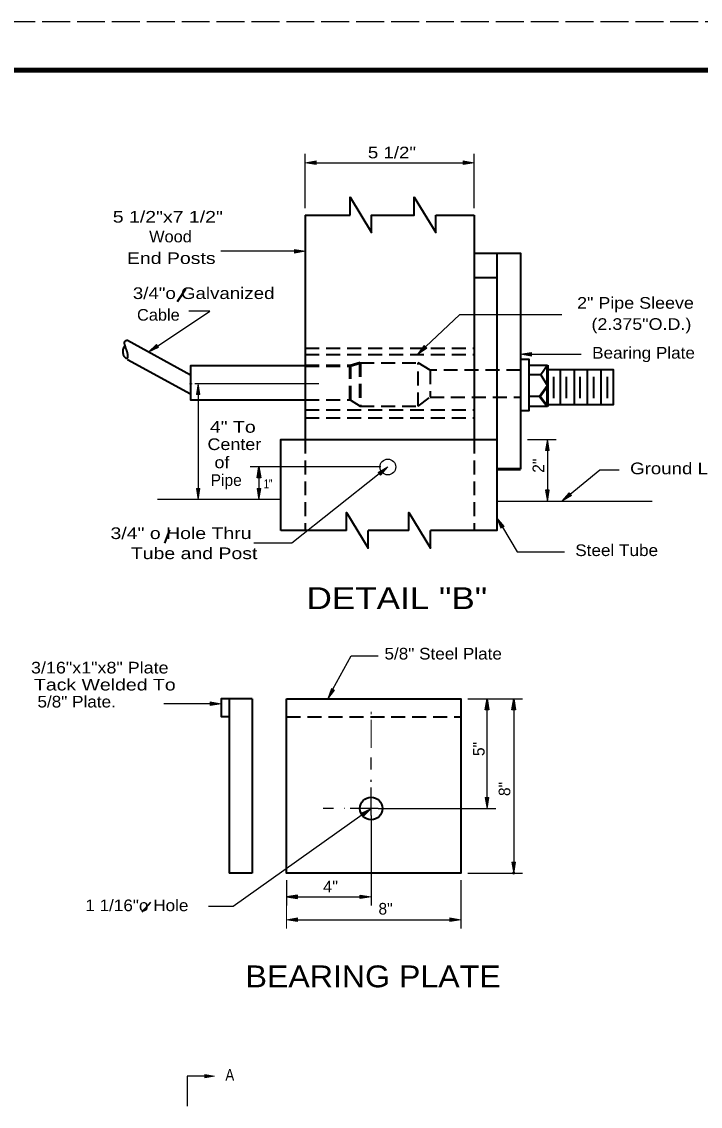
# Model space of a CAD drawing. Extents: x -4892 to -4420, y 4581 to 4875.
# Drawn here: x -4711.9 to -4618.6, y 4725.7 to 4874.9 of the extents above; entities that cross this region are included whole.
import ezdxf

# ---------------------------------------------------------------- set-up
doc = ezdxf.new("R2010")
doc.units = 0
doc.header["$LTSCALE"] = 0.64
doc.header["$PDMODE"] = 32
doc.header["$PDSIZE"] = 0.32
for name, pattern in [('LONG_DASH_SHORT_DASH', [9.9, 6, -1.2, 1.5, -1.2]), ('LONG_DASHED', [7.5, 6, -1.5]), ('MEDIUM_DASHED', [4.5, 3, -1.5])]:
    doc.linetypes.add(name, pattern=pattern)
for name, color, linetype, lineweight in [('1', 7, 'Continuous', 13), ('2', 7, 'Continuous', 40), ('3', 7, 'Continuous', 13), ('5', 7, 'MEDIUM_DASHED', 40), ('6', 7, 'Continuous', 13)]:
    doc.layers.add(name, color=color, linetype=linetype, lineweight=lineweight)

msp = doc.modelspace()

# ---------------------------------------------------------------- hatches: boundary and pattern name
at = {"layer": '1'}
for points in [[(-4671.3752, 4855.2133), (-4671.3752, 4855.7137), (-4672.8763, 4855.4635), (-4672.8763, 4855.4635)], [(-4651.1701, 4855.2133), (-4651.1701, 4855.7137), (-4649.6689, 4855.4635), (-4649.6689, 4855.4635)], [(-4687.3635, 4823.5758), (-4687.8638, 4823.5758), (-4687.6137, 4825.077), (-4687.6137, 4825.077)], [(-4639.3228, 4815.903), (-4639.8232, 4815.903), (-4639.5731, 4817.4042), (-4639.5731, 4817.4042)], [(-4679.009, 4812.1167), (-4679.5094, 4812.1167), (-4679.2593, 4813.6178), (-4679.2593, 4813.6178)], [(-4687.3635, 4810.6666), (-4687.8638, 4810.6666), (-4687.6137, 4809.1654), (-4687.6137, 4809.1654)], [(-4679.009, 4810.6666), (-4679.5094, 4810.6666), (-4679.2593, 4809.1654), (-4679.2593, 4809.1654)], [(-4639.3228, 4810.4342), (-4639.8232, 4810.4342), (-4639.5731, 4808.933), (-4639.5731, 4808.933)], [(-4647.6228, 4780.2289), (-4648.1232, 4780.2289), (-4647.873, 4781.7301), (-4647.873, 4781.7301)], [(-4643.9699, 4780.2289), (-4644.4703, 4780.2289), (-4644.2212, 4781.7301), (-4644.2212, 4781.7301)], [(-4647.6228, 4768.1604), (-4648.1232, 4768.1604), (-4647.873, 4766.6592), (-4647.873, 4766.6592)], [(-4643.9699, 4759.2755), (-4644.4703, 4759.2755), (-4644.2212, 4757.7743), (-4644.2212, 4757.7743)], [(-4673.9472, 4754.2571), (-4673.9472, 4754.7574), (-4675.4484, 4754.5072), (-4675.4484, 4754.5072)], [(-4665.3192, 4754.2571), (-4665.3192, 4754.7574), (-4663.818, 4754.5072), (-4663.818, 4754.5072)], [(-4673.9472, 4751.0957), (-4673.9472, 4751.596), (-4675.4484, 4751.3458), (-4675.4484, 4751.3458)], [(-4652.9937, 4751.0957), (-4652.9937, 4751.596), (-4651.4926, 4751.3458), (-4651.4926, 4751.3458)]]:
    msp.add_hatch(color=256, dxfattribs=at).paths.add_polyline_path(points)
at = {"layer": '2'}
for points in [[(-4674.3775, 4843.5295), (-4674.3775, 4843.0291), (-4672.8763, 4843.2782), (-4672.8763, 4843.2782)], [(-4693.0513, 4830.0377), (-4693.3282, 4830.4547), (-4694.4392, 4829.4149), (-4694.4392, 4829.4149)], [(-4656.1797, 4829.9464), (-4656.5244, 4830.3112), (-4657.4429, 4829.098), (-4657.4429, 4829.098)], [(-4641.7848, 4828.8733), (-4641.7848, 4829.3737), (-4643.286, 4829.1236), (-4643.286, 4829.1236)], [(-4662.8583, 4812.8806), (-4662.547, 4812.488), (-4661.5273, 4813.6178), (-4661.5273, 4813.6178)], [(-4636.2827, 4809.6925), (-4636.5996, 4810.0794), (-4637.6003, 4808.933), (-4637.6003, 4808.933)], [(-4645.9771, 4805.1956), (-4645.5478, 4805.4535), (-4646.5352, 4806.6123), (-4646.5352, 4806.6123)], [(-4668.8509, 4782.9277), (-4669.2902, 4783.1691), (-4669.7894, 4781.7301), (-4669.7894, 4781.7301)], [(-4685.9723, 4781.3097), (-4685.9723, 4780.8094), (-4684.4712, 4781.0596), (-4684.4712, 4781.0596)], [(-4665.1868, 4765.9942), (-4664.8966, 4765.5861), (-4663.818, 4766.6592), (-4663.818, 4766.6592)]]:
    msp.add_hatch(color=256, dxfattribs=at).paths.add_polyline_path(points)
at = {"layer": '3'}
msp.add_hatch(color=256, dxfattribs=at).paths.add_polyline_path([(-4686.7152, 4730.0588), (-4686.7152, 4729.614), (-4685.3808, 4729.8364), (-4685.3808, 4729.8364)])

# ---------------------------------------------------------------- linework, layer by layer
at = {"layer": '1', "linetype": 'LONG_DASHED', "lineweight": 25}
msp.add_line((-4422.0369, 4874.8579), (-4891.7458, 4874.8579), dxfattribs=at)
at = {"layer": '1', "lineweight": 158}
msp.add_line((-4423.1489, 4868.1859), (-4856.8289, 4868.1859), dxfattribs=at)
at = {"layer": '1', "lineweight": 25}
for p, q in [((-4672.8763, 4849.2297), (-4672.8763, 4856.6645)), ((-4649.6689, 4849.2297), (-4649.6689, 4856.6645)), ((-4671.3752, 4855.4635), (-4651.1701, 4855.4635)), ((-4687.6137, 4823.5758), (-4687.6137, 4810.6666)), ((-4642.3252, 4817.4042), (-4638.3721, 4817.4042)), ((-4639.5731, 4815.903), (-4639.5731, 4810.4342)), ((-4662.488, 4813.6178), (-4680.4602, 4813.6178)), ((-4679.2593, 4812.1167), (-4679.2593, 4810.6666)), ((-4676.2413, 4809.1654), (-4693.1837, 4809.1654)), ((-4650.5329, 4781.7301), (-4643.0192, 4781.7301)), ((-4650.5318, 4781.7301), (-4646.6721, 4781.7301)), ((-4647.873, 4768.1604), (-4647.873, 4780.2289)), ((-4644.2201, 4780.2289), (-4644.2201, 4759.2755)), ((-4663.818, 4765.6984), (-4663.818, 4753.3062)), ((-4662.8573, 4766.6592), (-4646.6721, 4766.6592)), ((-4675.4484, 4756.8135), (-4675.4484, 4753.3062)), ((-4651.4926, 4756.8135), (-4651.4926, 4750.1448)), ((-4650.5329, 4757.7743), (-4643.0192, 4757.7743)), ((-4673.9472, 4754.5072), (-4665.3192, 4754.5072)), ((-4673.9472, 4751.3458), (-4652.9937, 4751.3458))]:
    msp.add_line(p, q, dxfattribs=at)
at = {"layer": '1', "lineweight": 40}
for p, q in [((-4672.8763, 4848.2688), (-4666.727, 4848.2688)), ((-4672.8763, 4848.2688), (-4672.8763, 4817.4042)), ((-4654.9343, 4848.2688), (-4649.6689, 4848.2688)), ((-4649.6689, 4848.2688), (-4649.6689, 4817.4042)), ((-4646.5352, 4839.6208), (-4649.6689, 4839.6208)), ((-4688.679, 4826.2479), (-4697.3292, 4831.0017)), ((-4688.679, 4823.6202), (-4697.3292, 4828.3741)), ((-4642.1251, 4827.6146), (-4639.5731, 4827.6146)), ((-4637.8205, 4827.0341), (-4637.8205, 4822.1602)), ((-4635.9113, 4827.0341), (-4635.9113, 4822.1602)), ((-4634.1253, 4827.0341), (-4634.1253, 4822.1602)), ((-4632.2472, 4827.0341), (-4632.2472, 4822.1602)), ((-4640.4837, 4826.3102), (-4642.1251, 4826.3102)), ((-4638.7591, 4826.0367), (-4638.7591, 4823.0998)), ((-4637.0021, 4826.0367), (-4637.0021, 4823.0998)), ((-4635.1251, 4826.0367), (-4635.1251, 4823.0998)), ((-4633.2469, 4826.0367), (-4633.2469, 4823.0998)), ((-4631.3698, 4826.0367), (-4631.3698, 4823.0998)), ((-4640.6361, 4823.3112), (-4642.1251, 4823.3112)), ((-4639.5731, 4821.9289), (-4642.1251, 4821.9289)), ((-4667.2107, 4804.8719), (-4676.2413, 4804.8719)), ((-4658.6238, 4804.8719), (-4664.2483, 4804.8719))]:
    msp.add_line(p, q, dxfattribs=at)
at = {"layer": '1', "lineweight": 53}
for p, q in [((-4639.5731, 4827.6146), (-4639.5731, 4821.9289)), ((-4643.286, 4813.3421), (-4646.5352, 4813.3421))]:
    msp.add_line(p, q, dxfattribs=at)
at = {"layer": '1'}
for p, q in [((-4688.4588, 4825.077), (-4688.8147, 4825.077)), ((-4686.6529, 4809.1654), (-4686.4127, 4809.1654)), ((-4678.6454, 4809.1654), (-4678.0583, 4809.1654)), ((-4640.4182, 4808.933), (-4640.774, 4808.933)), ((-4675.4484, 4756.8135), (-4675.4484, 4750.1448))]:
    msp.add_line(p, q, dxfattribs=at)
at = {"layer": '1', "lineweight": 35}
for p, q in [((-4683.3469, 4781.7301), (-4683.3469, 4757.7743)), ((-4680.1855, 4781.7301), (-4680.1855, 4757.7743)), ((-4680.1855, 4757.7743), (-4683.3469, 4757.7743))]:
    msp.add_line(p, q, dxfattribs=at)
at = {"layer": '1'}
for points in [[(-4671.3752, 4855.2133), (-4671.3752, 4855.7137), (-4672.8763, 4855.4635), (-4672.8763, 4855.4635)], [(-4651.1701, 4855.2133), (-4651.1701, 4855.7137), (-4649.6689, 4855.4635), (-4649.6689, 4855.4635)], [(-4687.3635, 4823.5758), (-4687.8638, 4823.5758), (-4687.6137, 4825.077), (-4687.6137, 4825.077)], [(-4639.3228, 4815.903), (-4639.8232, 4815.903), (-4639.5731, 4817.4042), (-4639.5731, 4817.4042)], [(-4687.3635, 4810.6666), (-4687.8638, 4810.6666), (-4687.6137, 4809.1654), (-4687.6137, 4809.1654)], [(-4679.009, 4810.6666), (-4679.5094, 4810.6666), (-4679.2593, 4809.1654), (-4679.2593, 4809.1654)], [(-4647.6228, 4768.1604), (-4648.1232, 4768.1604), (-4647.873, 4766.6592), (-4647.873, 4766.6592)], [(-4643.9699, 4759.2755), (-4644.4703, 4759.2755), (-4644.2212, 4757.7743), (-4644.2212, 4757.7743)], [(-4673.9472, 4751.0957), (-4673.9472, 4751.596), (-4675.4484, 4751.3458), (-4675.4484, 4751.3458)], [(-4652.9937, 4751.0957), (-4652.9937, 4751.596), (-4651.4926, 4751.3458), (-4651.4926, 4751.3458)]]:
    msp.add_lwpolyline(points, close=True, dxfattribs=at)
at = {"layer": '1', "lineweight": 40}
for points in [[(-4666.727, 4848.2688), (-4666.727, 4850.7464), (-4663.7635, 4845.848), (-4663.7635, 4848.2688), (-4657.8977, 4848.2688), (-4657.8977, 4850.7464), (-4654.9343, 4845.848), (-4654.9343, 4848.2688)], [(-4646.5352, 4843.0469), (-4646.5352, 4804.8719), (-4655.6603, 4804.8719)], [(-4649.6689, 4843.0469), (-4643.286, 4843.0469), (-4643.286, 4813.3421)], [(-4697.3292, 4831.0017), (-4697.436, 4830.9972), (-4697.526, 4830.9851), (-4697.6006, 4830.9628), (-4697.6595, 4830.935), (-4697.7073, 4830.8983), (-4697.7407, 4830.8561), (-4697.7651, 4830.8083), (-4697.7796, 4830.7537), (-4697.7852, 4830.6948), (-4697.784, 4830.6314), (-4697.7752, 4830.5636), (-4697.7607, 4830.4913), (-4697.7418, 4830.419), (-4697.7195, 4830.3434), (-4697.6973, 4830.2667), (-4697.6706, 4830.19), (-4697.6439, 4830.1132), (-4697.6161, 4830.0354), (-4697.5883, 4829.9587), (-4697.5605, 4829.8831), (-4697.5338, 4829.8063), (-4697.5082, 4829.7318), (-4697.4816, 4829.6573), (-4697.4571, 4829.5839), (-4697.4348, 4829.5127), (-4697.4115, 4829.4416), (-4697.3915, 4829.3715), (-4697.3737, 4829.3003), (-4697.357, 4829.2292), (-4697.3414, 4829.158), (-4697.3303, 4829.0847), (-4697.3214, 4829.0112), (-4697.3158, 4828.9357), (-4697.3137, 4828.86), (-4697.3158, 4828.7888), (-4697.3214, 4828.7199), (-4697.3326, 4828.6587), (-4697.3493, 4828.6087), (-4697.3703, 4828.5676), (-4697.3992, 4828.542), (-4697.4348, 4828.5297), (-4697.4727, 4828.532), (-4697.5172, 4828.5453), (-4697.5628, 4828.5742), (-4697.6094, 4828.6098), (-4697.655, 4828.6543), (-4697.6995, 4828.7043), (-4697.7407, 4828.7599), (-4697.7773, 4828.82), (-4697.8085, 4828.8845), (-4697.8374, 4828.9512), (-4697.8597, 4829.0223), (-4697.8797, 4829.098), (-4697.8974, 4829.1769), (-4697.9097, 4829.2603), (-4697.9208, 4829.3482), (-4697.9297, 4829.4427), (-4697.933, 4829.5406), (-4697.9286, 4829.6451), (-4697.913, 4829.7574), (-4697.8874, 4829.8775), (-4697.8463, 4830.0054), (-4697.7873, 4830.1455), (-4697.7084, 4830.2945)], [(-4643.286, 4828.4263), (-4642.1251, 4828.4263), (-4642.1251, 4821.3484), (-4643.286, 4821.3484)], [(-4672.8763, 4827.5256), (-4688.679, 4827.5256), (-4688.679, 4822.8697), (-4672.8763, 4822.8697)], [(-4639.5731, 4827.6146), (-4640.4837, 4826.3102), (-4639.5731, 4824.7712)], [(-4639.5731, 4827.0341), (-4630.5225, 4827.0341), (-4630.5225, 4822.1602), (-4639.5731, 4822.1602)], [(-4676.2413, 4804.8719), (-4676.2413, 4817.4042), (-4646.5352, 4817.4042)], [(-4667.2107, 4804.8719), (-4667.2107, 4807.3495), (-4664.2483, 4802.4512), (-4664.2483, 4804.8719)], [(-4658.6238, 4804.8719), (-4658.6238, 4807.3495), (-4655.6603, 4802.4512), (-4655.6603, 4804.8719)]]:
    msp.add_lwpolyline(points, dxfattribs=at)
at = {"layer": '1', "lineweight": 53}
msp.add_lwpolyline([(-4639.5731, 4821.9289), (-4640.6361, 4823.3112), (-4639.5731, 4824.7712)], dxfattribs=at)
at = {"layer": '1', "lineweight": 25}
for points in [[(-4679.009, 4812.1167), (-4679.5094, 4812.1167), (-4679.2593, 4813.6178), (-4679.2593, 4813.6178)], [(-4639.3228, 4810.4342), (-4639.8232, 4810.4342), (-4639.5731, 4808.933), (-4639.5731, 4808.933)], [(-4647.6228, 4780.2289), (-4648.1232, 4780.2289), (-4647.873, 4781.7301), (-4647.873, 4781.7301)], [(-4643.9699, 4780.2289), (-4644.4703, 4780.2289), (-4644.2212, 4781.7301), (-4644.2212, 4781.7301)], [(-4673.9472, 4754.2571), (-4673.9472, 4754.7574), (-4675.4484, 4754.5072), (-4675.4484, 4754.5072)], [(-4665.3192, 4754.2571), (-4665.3192, 4754.7574), (-4663.818, 4754.5072), (-4663.818, 4754.5072)]]:
    msp.add_lwpolyline(points, close=True, dxfattribs=at)
at = {"layer": '1', "lineweight": 35}
msp.add_lwpolyline([(-4680.1855, 4781.7301), (-4684.4712, 4781.7301), (-4684.4712, 4779.3038), (-4683.3469, 4779.3038)], dxfattribs=at)
msp.add_lwpolyline([(-4675.4484, 4781.7301), (-4651.4926, 4781.7301), (-4651.4926, 4757.7743), (-4675.4484, 4757.7743)], close=True, dxfattribs=at)
at = {"layer": '1', "lineweight": 25}
msp.add_circle((-4661.527, 4813.6177), 1.0885, dxfattribs=at)
at = {"layer": '1', "lineweight": 35}
msp.add_circle((-4663.8183, 4766.6594), 1.5454, dxfattribs=at)
at = {"layer": '2', "lineweight": 25}
for p, q in [((-4674.3775, 4843.2793), (-4684.4801, 4843.2793)), ((-4641.7848, 4829.1236), (-4634.9316, 4829.1236)), ((-4671.0193, 4825.077), (-4688.0774, 4825.077)), ((-4646.5352, 4808.933), (-4625.1838, 4808.933)), ((-4685.9723, 4781.0596), (-4692.3563, 4781.0596))]:
    msp.add_line(p, q, dxfattribs=at)
at = {"layer": '2', "lineweight": 35}
for p, q in [((-4689.3539, 4838.0573), (-4690.5138, 4836.3171)), ((-4691.5591, 4804.9876), (-4692.2552, 4803.1317)), ((-4694.1645, 4753.7344), (-4695.3587, 4752.4))]:
    msp.add_line(p, q, dxfattribs=at)
at = {"layer": '2', "linetype": 'LONG_DASH_SHORT_DASH', "lineweight": 13}
msp.add_line((-4663.818, 4775.0192), (-4663.818, 4779.9365), dxfattribs=at)
at = {"layer": '2', "linetype": 'LONG_DASH_SHORT_DASH', "lineweight": 25}
for p, q in [((-4663.818, 4771.9979), (-4663.818, 4773.6837)), ((-4663.818, 4765.6984), (-4663.818, 4770.5934)), ((-4669.0166, 4766.6592), (-4670.421, 4766.6592)), ((-4662.8573, 4766.6592), (-4667.541, 4766.6592))]:
    msp.add_line(p, q, dxfattribs=at)
at = {"layer": '2', "lineweight": 13}
for points in [[(-4674.3775, 4843.5295), (-4674.3775, 4843.0291), (-4672.8763, 4843.2782), (-4672.8763, 4843.2782)], [(-4693.0513, 4830.0377), (-4693.3282, 4830.4547), (-4694.4392, 4829.4149), (-4694.4392, 4829.4149)], [(-4656.1797, 4829.9464), (-4656.5244, 4830.3112), (-4657.4429, 4829.098), (-4657.4429, 4829.098)], [(-4641.7848, 4828.8733), (-4641.7848, 4829.3737), (-4643.286, 4829.1236), (-4643.286, 4829.1236)], [(-4662.8583, 4812.8806), (-4662.547, 4812.488), (-4661.5273, 4813.6178), (-4661.5273, 4813.6178)], [(-4636.2827, 4809.6925), (-4636.5996, 4810.0794), (-4637.6003, 4808.933), (-4637.6003, 4808.933)], [(-4645.9771, 4805.1956), (-4645.5478, 4805.4535), (-4646.5352, 4806.6123), (-4646.5352, 4806.6123)], [(-4668.8509, 4782.9277), (-4669.2902, 4783.1691), (-4669.7894, 4781.7301), (-4669.7894, 4781.7301)], [(-4685.9723, 4781.3097), (-4685.9723, 4780.8094), (-4684.4712, 4781.0596), (-4684.4712, 4781.0596)], [(-4665.1868, 4765.9942), (-4664.8966, 4765.5861), (-4663.818, 4766.6592), (-4663.818, 4766.6592)]]:
    msp.add_lwpolyline(points, close=True, dxfattribs=at)
at = {"layer": '2', "lineweight": 25}
for points in [[(-4693.1892, 4830.2456), (-4685.989, 4835.0405), (-4688.8902, 4835.0405)], [(-4656.352, 4830.1288), (-4651.6416, 4834.5768), (-4637.6003, 4834.5768)], [(-4662.7015, 4812.6838), (-4674.7334, 4803.1317), (-4679.9542, 4803.1317)], [(-4636.4406, 4809.886), (-4632.3784, 4813.2264), (-4629.7096, 4813.2264)], [(-4645.7636, 4805.3257), (-4643.7508, 4801.9707), (-4637.2523, 4801.9707)], [(-4669.07, 4783.0489), (-4666.5579, 4787.6637), (-4662.835, 4787.6637)], [(-4665.0412, 4765.7896), (-4682.7842, 4753.1728), (-4686.1814, 4753.1728)]]:
    msp.add_lwpolyline(points, dxfattribs=at)
at = {"layer": '3'}
msp.add_lwpolyline([(-4686.7152, 4730.0588), (-4686.7152, 4729.614), (-4685.3808, 4729.8364), (-4685.3808, 4729.8364)], close=True, dxfattribs=at)
at = {"layer": '3', "lineweight": 25}
msp.add_lwpolyline([(-4686.7152, 4729.8364), (-4689.1127, 4729.8364), (-4689.1127, 4725.6976)], dxfattribs=at)
at = {"layer": '5'}
for p, q in [((-4672.8763, 4829.9453), (-4649.6689, 4829.9453)), ((-4672.8763, 4829.098), (-4649.6689, 4829.098)), ((-4665.3358, 4827.9492), (-4657.3539, 4827.9492)), ((-4655.7215, 4826.9218), (-4657.3539, 4827.9492)), ((-4672.8763, 4822.8697), (-4666.727, 4822.8697)), ((-4666.727, 4822.8697), (-4665.3358, 4821.9622)), ((-4657.3539, 4821.9622), (-4655.7215, 4823.2322)), ((-4672.8763, 4821.4786), (-4649.6689, 4821.4786)), ((-4672.8763, 4820.3899), (-4649.6689, 4820.3899)), ((-4672.8763, 4817.4042), (-4672.8763, 4804.8719)), ((-4649.6689, 4817.4042), (-4649.6689, 4804.8719))]:
    msp.add_line(p, q, dxfattribs=at)
at = {"layer": '5', "lineweight": 53}
for p, q in [((-4672.8763, 4827.5256), (-4666.727, 4827.5256)), ((-4665.3358, 4827.9492), (-4666.727, 4827.5256)), ((-4666.727, 4822.8697), (-4666.727, 4827.5256)), ((-4665.3358, 4827.9492), (-4665.3358, 4821.9622))]:
    msp.add_line(p, q, dxfattribs=at)
at = {"layer": '5', "lineweight": 35}
msp.add_line((-4675.4484, 4779.2593), (-4651.4926, 4779.2593), dxfattribs=at)
at = {"layer": '5'}
for points in [[(-4665.3358, 4821.9622), (-4657.3539, 4821.9622), (-4657.3539, 4827.9492)], [(-4643.286, 4826.9218), (-4655.7215, 4826.9218), (-4655.7215, 4823.2322), (-4643.286, 4823.2322)]]:
    msp.add_lwpolyline(points, dxfattribs=at)
at = {"layer": '6'}
for p, q in [((-4649.6689, 4855.4635), (-4649.6677, 4855.4635)), ((-4672.8763, 4848.2688), (-4672.8753, 4848.2688)), ((-4649.6689, 4848.2688), (-4649.6677, 4848.2688)), ((-4687.498, 4825.077), (-4687.4969, 4825.077)), ((-4643.286, 4817.4042), (-4643.2849, 4817.4042)), ((-4661.5273, 4813.6178), (-4661.5262, 4813.6178)), ((-4687.6137, 4809.1654), (-4687.6126, 4809.1654)), ((-4687.6137, 4809.1654), (-4687.6126, 4809.1654)), ((-4679.6062, 4809.1654), (-4679.6051, 4809.1654)), ((-4679.2593, 4809.1654), (-4679.2581, 4809.1654)), ((-4639.5731, 4808.933), (-4639.5719, 4808.933)), ((-4639.4574, 4808.933), (-4639.4563, 4808.933)), ((-4651.4937, 4781.7301), (-4651.4926, 4781.7301)), ((-4651.4926, 4781.7301), (-4651.4915, 4781.7301)), ((-4647.873, 4781.7301), (-4647.8719, 4781.7301)), ((-4663.818, 4766.6592), (-4663.8168, 4766.6592)), ((-4663.818, 4766.6592), (-4663.8168, 4766.6592)), ((-4675.4484, 4757.7743), (-4675.4473, 4757.7743)), ((-4675.4484, 4757.7743), (-4675.4473, 4757.7743)), ((-4651.4937, 4757.7743), (-4651.4926, 4757.7743)), ((-4651.4926, 4757.7743), (-4651.4915, 4757.7743)), ((-4651.4926, 4751.3458), (-4651.4915, 4751.3458))]:
    msp.add_line(p, q, dxfattribs=at)
at = {"layer": '6', "lineweight": 25}
msp.add_line((-4663.818, 4754.5072), (-4663.8168, 4754.5072), dxfattribs=at)
at = {"layer": '6'}
msp.add_point((-4644.2201, 4757.7743), dxfattribs=at)

# ---------------------------------------------------------------- texts
at = {"layer": '1'}
for s, height, width, p in [('5 1/2"', 1.601, 1.2, (-4664.275, 4856.064)), ('1"', 1.201, 0.8, (-4678.5887, 4810.7044)), ('4"', 1.601, 1.05, (-4670.4333, 4755.1078))]:
    msp.add_text(s, height=height, dxfattribs=dict(at, width=width)).set_placement(p)
for s, p in [('2"', (-4640.0245, 4812.8217)), ('5"', (-4648.2244, 4773.8605)), ('8"', (-4644.6905, 4768.3628))]:
    msp.add_text(s, height=1.601, rotation=90, dxfattribs=at).set_placement(p)
msp.add_text('8"', height=1.601, dxfattribs=at).set_placement((-4662.8183, 4752.0675))
at = {"layer": '2'}
for s, height, width, p in [('5 1/2"x7 1/2"', 1.601, 1.25, (-4699.3552, 4847.2236)), ('Wood', 1.601, 1.05, (-4694.3591, 4844.5125)), ('End Posts', 1.601, 1.25, (-4697.4137, 4841.5346)), ('3/4"o Galvanized', 1.601, 1.2, (-4696.5987, 4836.7197)), ('2" Pipe Sleeve', 1.601, 1.15, (-4635.5009, 4835.3853)), ('Cable', 1.601, 1.05, (-4696.0215, 4833.7417)), ('(2.375"O.D.)', 1.601, 1.15, (-4633.5216, 4832.4773)), ('Bearing Plate', 1.601, 1.1, (-4633.4303, 4828.5231)), ('4" To', 1.601, 1.25, (-4686.0035, 4818.3316)), ('Center', 1.601, 1.15, (-4686.3282, 4815.9486)), (' of', 1.601, 1.15, (-4686.058, 4813.4532)), ('Ground Line', 1.601, 1.2, (-4628.2095, 4812.6259)), ('3/4" o Hole Thru', 1.601, 1.25, (-4699.6711, 4803.711)), ('Steel Tube', 1.601, 1.1, (-4635.7511, 4801.3702)), ('Tube and Post', 1.601, 1.25, (-4696.8755, 4800.9477)), ('DETAIL "B"', 3.002, 1.2, (-4672.7018, 4794.0789)), ('5/8" Steel Plate', 1.601, 1.1, (-4661.9921, 4787.1444)), ('3/16"x1"x8" Plate', 1.601, 1.15, (-4710.5998, 4785.2229)), ('Tack Welded To', 1.601, 1.25, (-4710.1917, 4782.8844)), ('5/8" Plate.', 1.601, 1.1, (-4709.7169, 4780.5448)), ('1 1/16"o Hole', 1.601, 1.1, (-4703.1417, 4752.5346)), ('BEARING PLATE', 3.002, 1.1, (-4681.0996, 4742.0662))]:
    msp.add_text(s, height=height, dxfattribs=dict(at, width=width)).set_placement(p)
msp.add_text('Pipe', height=1.601, dxfattribs=at).set_placement((-4685.8945, 4811.0157))
at = {"layer": '3', "width": 0.85}
msp.add_text('A', height=1.601, dxfattribs=at).set_placement((-4683.8673, 4729.227))

doc.saveas('drawing.dxf')
